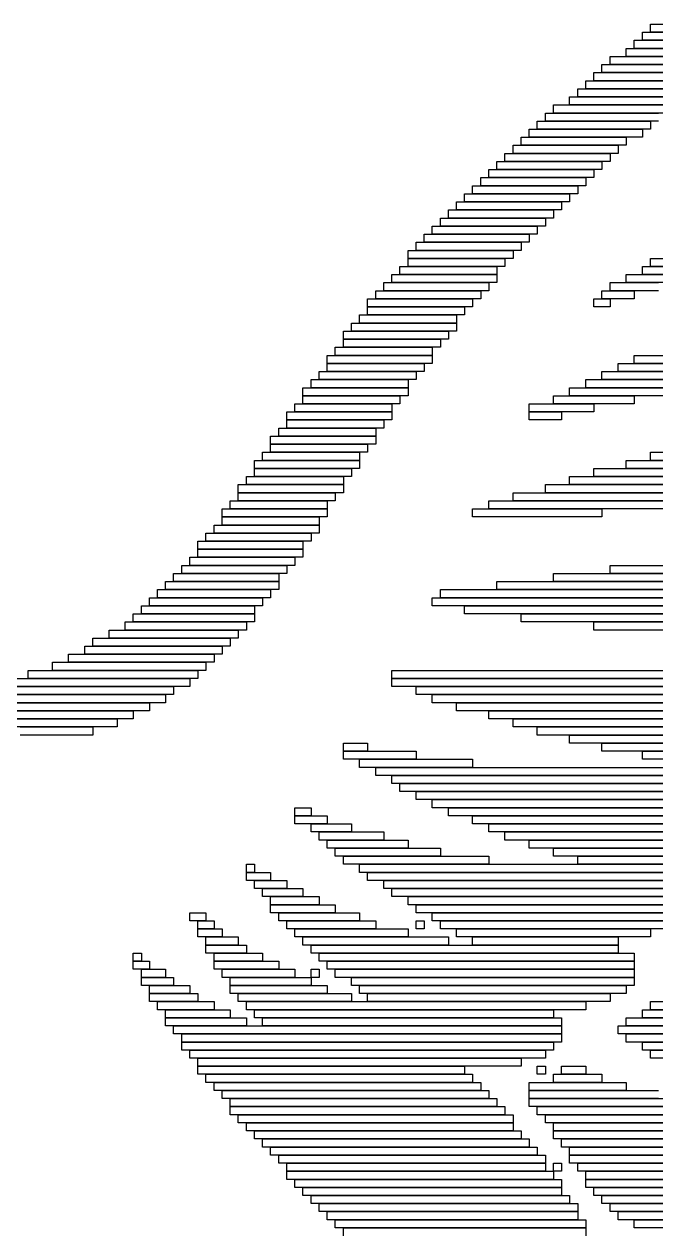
# Model space of a CAD drawing. Extents: x 290 to 733, y 311 to 713.
# Drawn here: x 499.5 to 577.7, y 498.5 to 648 of the extents above; entities that cross this region are included whole.
import ezdxf

# ---------------------------------------------------------------- set-up
doc = ezdxf.new("R2010")
doc.units = 0

msp = doc.modelspace()

# ---------------------------------------------------------------- linework, layer by layer
for p, q in [((577, 648), (593, 648)), ((577, 647), (577, 648)), ((575, 646), (590, 646)), ((575, 645), (575, 646)), ((576, 647), (591, 647)), ((576, 646), (576, 647)), ((591, 646), (576, 646)), ((593, 647), (577, 647)), ((574, 645), (588, 645)), ((574, 644), (574, 645)), ((590, 645), (575, 645)), ((571, 643), (586, 643)), ((571, 642), (571, 643)), ((572, 644), (587, 644)), ((572, 643), (572, 644)), ((587, 643), (572, 643)), ((588, 644), (574, 644)), ((570, 642), (584, 642)), ((570, 641), (570, 642)), ((586, 642), (571, 642)), ((568, 640), (582, 640)), ((568, 639), (568, 640)), ((569, 641), (583, 641)), ((569, 640), (569, 641)), ((583, 640), (569, 640)), ((584, 641), (570, 641)), ((567, 639), (581, 639)), ((567, 638), (567, 639)), ((582, 639), (568, 639)), ((564, 637), (578, 637)), ((564, 636), (564, 637)), ((565, 638), (579, 638)), ((565, 637), (565, 638)), ((579, 637), (565, 637)), ((581, 638), (567, 638)), ((563, 636), (577, 636)), ((563, 635), (563, 636)), ((578, 636), (564, 636)), ((577, 636), (577, 635)), ((561, 634), (574, 634)), ((561, 633), (561, 634)), ((562, 635), (576, 635)), ((562, 634), (562, 635)), ((576, 634), (562, 634)), ((577, 635), (563, 635)), ((574, 634), (574, 633)), ((576, 635), (576, 634)), ((560, 633), (573, 633)), ((560, 632), (560, 633)), ((574, 633), (561, 633)), ((573, 633), (573, 632)), ((558, 631), (571, 631)), ((558, 630), (558, 631)), ((559, 632), (572, 632)), ((559, 631), (559, 632)), ((572, 631), (559, 631)), ((573, 632), (560, 632)), ((571, 631), (571, 630)), ((572, 632), (572, 631)), ((557, 630), (570, 630)), ((557, 629), (557, 630)), ((571, 630), (558, 630)), ((570, 630), (570, 629)), ((555, 628), (568, 628)), ((555, 627), (555, 628)), ((556, 629), (569, 629)), ((556, 628), (556, 629)), ((569, 628), (556, 628)), ((570, 629), (557, 629)), ((568, 628), (568, 627)), ((569, 629), (569, 628)), ((554, 627), (567, 627)), ((554, 626), (554, 627)), ((568, 627), (555, 627)), ((567, 627), (567, 626)), ((552, 625), (565, 625)), ((552, 624), (552, 625)), ((553, 626), (566, 626)), ((553, 625), (553, 626)), ((566, 625), (553, 625)), ((567, 626), (554, 626)), ((565, 625), (565, 624)), ((566, 626), (566, 625)), ((551, 624), (564, 624)), ((551, 623), (551, 624)), ((565, 624), (552, 624)), ((564, 624), (564, 623)), ((549, 622), (562, 622)), ((549, 621), (549, 622)), ((550, 623), (563, 623)), ((550, 622), (550, 623)), ((563, 622), (550, 622)), ((564, 623), (551, 623)), ((562, 622), (562, 621)), ((563, 623), (563, 622)), ((548, 621), (561, 621)), ((548, 620), (548, 621)), ((562, 621), (549, 621)), ((561, 621), (561, 620)), ((547, 620), (560, 620)), ((547, 619), (547, 620)), ((560, 619), (547, 619)), ((547, 619), (559, 619)), ((547, 618), (547, 619)), ((561, 620), (548, 620)), ((559, 619), (559, 618)), ((560, 620), (560, 619)), ((577, 619), (586, 619)), ((577, 618), (577, 619)), ((546, 618), (558, 618)), ((546, 617), (546, 618)), ((559, 618), (547, 618)), ((558, 618), (558, 617)), ((576, 618), (583, 618)), ((576, 617), (576, 618)), ((586, 618), (577, 618)), ((544, 616), (557, 616)), ((544, 615), (544, 616)), ((545, 617), (558, 617)), ((545, 616), (545, 617)), ((558, 616), (545, 616)), ((558, 617), (546, 617)), ((557, 616), (557, 615)), ((558, 617), (558, 616)), ((572, 616), (578, 616)), ((572, 615), (572, 616)), ((574, 617), (581, 617)), ((574, 616), (574, 617)), ((581, 616), (574, 616)), ((583, 617), (576, 617)), ((543, 615), (556, 615)), ((543, 614), (543, 615)), ((557, 615), (544, 615)), ((556, 615), (556, 614)), ((571, 615), (575, 615)), ((571, 614), (571, 615)), ((578, 615), (572, 615)), ((575, 615), (575, 614)), ((542, 614), (555, 614)), ((542, 613), (542, 614)), ((555, 613), (542, 613)), ((542, 613), (554, 613)), ((542, 612), (542, 613)), ((556, 614), (543, 614)), ((554, 613), (554, 612)), ((555, 614), (555, 613)), ((570, 614), (572, 614)), ((570, 613), (570, 614)), ((572, 613), (570, 613)), ((575, 614), (571, 614)), ((572, 614), (572, 613)), ((541, 612), (553, 612)), ((541, 611), (541, 612)), ((554, 612), (542, 612)), ((553, 612), (553, 611)), ((539, 610), (552, 610)), ((539, 609), (539, 610)), ((540, 611), (553, 611)), ((540, 610), (540, 611)), ((553, 610), (540, 610)), ((553, 611), (541, 611)), ((552, 610), (552, 609)), ((553, 611), (553, 610)), ((552, 609), (539, 609)), ((539, 609), (551, 609)), ((539, 608), (539, 609)), ((551, 609), (551, 608)), ((537, 607), (550, 607)), ((537, 606), (537, 607)), ((538, 608), (550, 608)), ((538, 607), (538, 608)), ((550, 607), (538, 607)), ((551, 608), (539, 608)), ((550, 608), (550, 607)), ((550, 607), (550, 606)), ((575, 607), (602, 607)), ((575, 606), (575, 607)), ((550, 606), (537, 606)), ((537, 606), (549, 606)), ((537, 605), (537, 606)), ((549, 606), (549, 605)), ((573, 606), (596, 606)), ((573, 605), (573, 606)), ((602, 606), (575, 606)), ((535, 604), (547, 604)), ((535, 603), (535, 604)), ((536, 605), (548, 605)), ((536, 604), (536, 605)), ((548, 604), (536, 604)), ((549, 605), (537, 605)), ((547, 604), (547, 603)), ((548, 605), (548, 604)), ((569, 604), (585, 604)), ((569, 603), (569, 604)), ((571, 605), (590, 605)), ((571, 604), (571, 605)), ((590, 604), (571, 604)), ((596, 605), (573, 605)), ((534, 603), (547, 603)), ((534, 602), (534, 603)), ((547, 603), (535, 603)), ((547, 603), (547, 602)), ((567, 603), (580, 603)), ((567, 602), (567, 603)), ((585, 603), (569, 603)), ((533, 601), (545, 601)), ((533, 600), (533, 601)), ((547, 602), (534, 602)), ((534, 602), (546, 602)), ((534, 601), (534, 602)), ((546, 601), (534, 601)), ((545, 601), (545, 600)), ((546, 602), (546, 601)), ((562, 601), (570, 601)), ((562, 600), (562, 601)), ((565, 602), (575, 602)), ((565, 601), (565, 602)), ((575, 601), (565, 601)), ((580, 602), (567, 602)), ((570, 601), (570, 600)), ((575, 602), (575, 601)), ((532, 600), (545, 600)), ((532, 599), (532, 600)), ((545, 600), (533, 600)), ((545, 600), (545, 599)), ((570, 600), (562, 600)), ((562, 600), (566, 600)), ((562, 599), (562, 600)), ((566, 600), (566, 599)), ((545, 599), (532, 599)), ((532, 599), (544, 599)), ((532, 598), (532, 599)), ((544, 599), (544, 598)), ((566, 599), (562, 599)), ((530, 597), (543, 597)), ((530, 596), (530, 597)), ((531, 598), (543, 598)), ((531, 597), (531, 598)), ((543, 597), (531, 597)), ((544, 598), (532, 598)), ((543, 598), (543, 597)), ((543, 597), (543, 596)), ((543, 596), (530, 596)), ((530, 596), (542, 596)), ((530, 595), (530, 596)), ((542, 596), (542, 595)), ((528, 594), (541, 594)), ((528, 593), (528, 594)), ((529, 595), (541, 595)), ((529, 594), (529, 595)), ((541, 594), (529, 594)), ((542, 595), (530, 595)), ((541, 595), (541, 594)), ((541, 594), (541, 593)), ((574, 594), (629, 594)), ((574, 593), (574, 594)), ((577, 595), (630, 595)), ((577, 594), (577, 595)), ((630, 594), (577, 594)), ((541, 593), (528, 593)), ((528, 593), (540, 593)), ((528, 592), (528, 593)), ((540, 593), (540, 592)), ((570, 593), (629, 593)), ((570, 592), (570, 593)), ((629, 593), (574, 593)), ((526, 591), (539, 591)), ((526, 590), (526, 591)), ((527, 592), (539, 592)), ((527, 591), (527, 592)), ((539, 591), (527, 591)), ((540, 592), (528, 592)), ((539, 592), (539, 591)), ((539, 591), (539, 590)), ((564, 591), (627, 591)), ((564, 590), (564, 591)), ((567, 592), (628, 592)), ((567, 591), (567, 592)), ((628, 591), (567, 591)), ((629, 592), (570, 592)), ((539, 590), (526, 590)), ((526, 590), (538, 590)), ((526, 589), (526, 590)), ((538, 590), (538, 589)), ((560, 590), (626, 590)), ((560, 589), (560, 590)), ((627, 590), (564, 590)), ((524, 588), (537, 588)), ((524, 587), (524, 588)), ((525, 589), (537, 589)), ((525, 588), (525, 589)), ((537, 588), (525, 588)), ((538, 589), (526, 589)), ((537, 589), (537, 588)), ((537, 588), (537, 587)), ((555, 588), (571, 588)), ((555, 587), (555, 588)), ((557, 589), (598, 589)), ((557, 588), (557, 589)), ((598, 588), (557, 588)), ((626, 589), (560, 589)), ((571, 588), (571, 587)), ((537, 587), (524, 587)), ((524, 587), (536, 587)), ((524, 586), (524, 587)), ((536, 587), (536, 586)), ((571, 587), (555, 587)), ((522, 585), (535, 585)), ((522, 584), (522, 585)), ((523, 586), (536, 586)), ((523, 585), (523, 586)), ((536, 585), (523, 585)), ((536, 586), (524, 586)), ((535, 585), (535, 584)), ((536, 586), (536, 585)), ((521, 584), (534, 584)), ((521, 583), (521, 584)), ((535, 584), (522, 584)), ((534, 584), (534, 583)), ((520, 582), (533, 582)), ((520, 581), (520, 582)), ((534, 583), (521, 583)), ((521, 583), (534, 583)), ((521, 582), (521, 583)), ((534, 582), (521, 582)), ((533, 582), (533, 581)), ((534, 583), (534, 582)), ((519, 581), (532, 581)), ((519, 580), (519, 581)), ((533, 581), (520, 581)), ((532, 581), (532, 580)), ((572, 581), (615, 581)), ((572, 580), (572, 581)), ((517, 579), (531, 579)), ((517, 578), (517, 579)), ((518, 580), (531, 580)), ((518, 579), (518, 580)), ((531, 579), (518, 579)), ((532, 580), (519, 580)), ((531, 580), (531, 579)), ((531, 579), (531, 578)), ((558, 579), (611, 579)), ((558, 578), (558, 579)), ((565, 580), (613, 580)), ((565, 579), (565, 580)), ((613, 579), (565, 579)), ((615, 580), (572, 580)), ((516, 578), (530, 578)), ((516, 577), (516, 578)), ((531, 578), (517, 578)), ((530, 578), (530, 577)), ((551, 578), (608, 578)), ((551, 577), (551, 578)), ((611, 578), (558, 578)), ((514, 576), (528, 576)), ((514, 575), (514, 576)), ((515, 577), (529, 577)), ((515, 576), (515, 577)), ((529, 576), (515, 576)), ((530, 577), (516, 577)), ((528, 576), (528, 575)), ((529, 577), (529, 576)), ((550, 577), (606, 577)), ((550, 576), (550, 577)), ((606, 576), (550, 576)), ((608, 577), (551, 577)), ((554, 576), (614, 576)), ((554, 575), (554, 576)), ((513, 575), (528, 575)), ((513, 574), (513, 575)), ((528, 575), (514, 575)), ((528, 575), (528, 574)), ((614, 575), (554, 575)), ((561, 575), (615, 575)), ((561, 574), (561, 575)), ((510, 573), (526, 573)), ((510, 572), (510, 573)), ((512, 574), (527, 574)), ((512, 573), (512, 574)), ((527, 573), (512, 573)), ((528, 574), (513, 574)), ((526, 573), (526, 572)), ((527, 574), (527, 573)), ((615, 574), (561, 574)), ((570, 574), (614, 574)), ((570, 573), (570, 574)), ((614, 573), (570, 573)), ((508, 572), (525, 572)), ((508, 571), (508, 572)), ((526, 572), (510, 572)), ((525, 572), (525, 571)), ((505, 570), (523, 570)), ((505, 569), (505, 570)), ((507, 571), (524, 571)), ((507, 570), (507, 571)), ((524, 570), (507, 570)), ((525, 571), (508, 571)), ((523, 570), (523, 569)), ((524, 571), (524, 570)), ((503, 569), (522, 569)), ((503, 568), (503, 569)), ((523, 569), (505, 569)), ((522, 569), (522, 568)), ((498, 567), (520, 567)), ((500, 568), (521, 568)), ((500, 567), (500, 568)), ((521, 567), (500, 567)), ((522, 568), (503, 568)), ((520, 567), (520, 566)), ((521, 568), (521, 567)), ((545, 568), (609, 568)), ((545, 567), (545, 568)), ((609, 567), (545, 567)), ((545, 567), (608, 567)), ((545, 566), (545, 567)), ((496, 566), (518, 566)), ((520, 566), (498, 566)), ((518, 566), (518, 565)), ((608, 566), (545, 566)), ((548, 566), (606, 566)), ((548, 565), (548, 566)), ((492, 564), (515, 564)), ((493, 565), (517, 565)), ((517, 564), (493, 564)), ((518, 565), (496, 565)), ((515, 564), (515, 563)), ((517, 565), (517, 564)), ((606, 565), (548, 565)), ((550, 565), (605, 565)), ((550, 564), (550, 565)), ((605, 564), (550, 564)), ((553, 564), (603, 564)), ((553, 563), (553, 564)), ((515, 563), (492, 563)), ((493, 563), (513, 563)), ((513, 563), (513, 562)), ((603, 563), (553, 563)), ((557, 563), (601, 563)), ((557, 562), (557, 563)), ((513, 562), (493, 562)), ((495, 562), (511, 562)), ((511, 561), (495, 561)), ((499, 561), (508, 561)), ((508, 561), (508, 560)), ((511, 562), (511, 561)), ((601, 562), (557, 562)), ((560, 562), (598, 562)), ((560, 561), (560, 562)), ((598, 561), (560, 561)), ((563, 561), (594, 561)), ((563, 560), (563, 561)), ((508, 560), (499, 560)), ((594, 560), (563, 560)), ((567, 560), (597, 560)), ((567, 559), (567, 560)), ((539, 559), (542, 559)), ((539, 558), (539, 559)), ((542, 558), (539, 558)), ((539, 558), (548, 558)), ((539, 557), (539, 558)), ((542, 559), (542, 558)), ((548, 558), (548, 557)), ((597, 559), (567, 559)), ((571, 559), (600, 559)), ((571, 558), (571, 559)), ((600, 558), (571, 558)), ((576, 558), (601, 558)), ((576, 557), (576, 558)), ((548, 557), (539, 557)), ((541, 557), (555, 557)), ((541, 556), (541, 557)), ((555, 557), (555, 556)), ((601, 557), (576, 557)), ((555, 556), (541, 556)), ((543, 556), (600, 556)), ((543, 555), (543, 556)), ((600, 555), (543, 555)), ((545, 555), (599, 555)), ((545, 554), (545, 555)), ((599, 554), (545, 554)), ((546, 554), (598, 554)), ((546, 553), (546, 554)), ((598, 553), (546, 553)), ((548, 553), (597, 553)), ((548, 552), (548, 553)), ((597, 552), (548, 552)), ((550, 552), (596, 552)), ((550, 551), (550, 552)), ((533, 551), (535, 551)), ((533, 550), (533, 551)), ((535, 551), (535, 550)), ((596, 551), (550, 551)), ((552, 551), (594, 551)), ((552, 550), (552, 551)), ((535, 550), (533, 550)), ((533, 550), (537, 550)), ((533, 549), (533, 550)), ((537, 549), (533, 549)), ((535, 549), (540, 549)), ((535, 548), (535, 549)), ((537, 550), (537, 549)), ((540, 549), (540, 548)), ((594, 550), (552, 550)), ((555, 550), (593, 550)), ((555, 549), (555, 550)), ((593, 549), (555, 549)), ((557, 549), (590, 549)), ((557, 548), (557, 549)), ((540, 548), (535, 548)), ((536, 548), (544, 548)), ((536, 547), (536, 548)), ((544, 548), (544, 547)), ((590, 548), (557, 548)), ((559, 548), (588, 548)), ((559, 547), (559, 548)), ((544, 547), (536, 547)), ((537, 547), (547, 547)), ((537, 546), (537, 547)), ((547, 546), (537, 546)), ((538, 546), (551, 546)), ((538, 545), (538, 546)), ((547, 547), (547, 546)), ((551, 546), (551, 545)), ((588, 547), (559, 547)), ((562, 547), (584, 547)), ((562, 546), (562, 547)), ((584, 546), (562, 546)), ((565, 546), (584, 546)), ((565, 545), (565, 546)), ((551, 545), (538, 545)), ((539, 545), (557, 545)), ((539, 544), (539, 545)), ((557, 545), (557, 544)), ((584, 545), (565, 545)), ((568, 545), (586, 545)), ((568, 544), (568, 545)), ((527, 544), (528, 544)), ((527, 543), (527, 544)), ((528, 543), (527, 543)), ((527, 543), (530, 543)), ((527, 542), (527, 543)), ((528, 544), (528, 543)), ((530, 543), (530, 542)), ((557, 544), (539, 544)), ((541, 544), (587, 544)), ((541, 543), (541, 544)), ((587, 543), (541, 543)), ((542, 543), (587, 543)), ((542, 542), (542, 543)), ((586, 544), (568, 544)), ((530, 542), (527, 542)), ((528, 542), (532, 542)), ((528, 541), (528, 542)), ((532, 542), (532, 541)), ((587, 542), (542, 542)), ((544, 542), (587, 542)), ((544, 541), (544, 542)), ((532, 541), (528, 541)), ((529, 541), (534, 541)), ((529, 540), (529, 541)), ((534, 540), (529, 540)), ((530, 540), (536, 540)), ((530, 539), (530, 540)), ((534, 541), (534, 540)), ((536, 540), (536, 539)), ((587, 541), (544, 541)), ((545, 541), (586, 541)), ((545, 540), (545, 541)), ((586, 540), (545, 540)), ((547, 540), (585, 540)), ((547, 539), (547, 540)), ((536, 539), (530, 539)), ((530, 539), (538, 539)), ((530, 538), (530, 539)), ((538, 539), (538, 538)), ((585, 539), (547, 539)), ((548, 539), (584, 539)), ((548, 538), (548, 539)), ((520, 538), (522, 538)), ((520, 537), (520, 538)), ((522, 537), (520, 537)), ((521, 537), (523, 537)), ((521, 536), (521, 537)), ((522, 538), (522, 537)), ((523, 537), (523, 536)), ((538, 538), (530, 538)), ((531, 538), (541, 538)), ((531, 537), (531, 538)), ((541, 537), (531, 537)), ((532, 537), (543, 537)), ((532, 536), (532, 537)), ((541, 538), (541, 537)), ((543, 537), (543, 536)), ((584, 538), (548, 538)), ((548, 537), (549, 537)), ((548, 536), (548, 537)), ((549, 537), (549, 536)), ((550, 538), (582, 538)), ((550, 537), (550, 538)), ((582, 537), (550, 537)), ((551, 537), (580, 537)), ((551, 536), (551, 537)), ((523, 536), (521, 536)), ((521, 536), (524, 536)), ((521, 535), (521, 536)), ((524, 536), (524, 535)), ((543, 536), (532, 536)), ((533, 536), (547, 536)), ((533, 535), (533, 536)), ((547, 536), (547, 535)), ((549, 536), (548, 536)), ((580, 536), (551, 536)), ((553, 536), (577, 536)), ((553, 535), (553, 536)), ((577, 536), (577, 535)), ((524, 535), (521, 535)), ((522, 535), (526, 535)), ((522, 534), (522, 535)), ((526, 534), (522, 534)), ((522, 534), (527, 534)), ((522, 533), (522, 534)), ((526, 535), (526, 534)), ((527, 534), (527, 533)), ((547, 535), (533, 535)), ((534, 535), (552, 535)), ((534, 534), (534, 535)), ((552, 534), (534, 534)), ((535, 534), (573, 534)), ((535, 533), (535, 534)), ((552, 535), (552, 534)), ((577, 535), (553, 535)), ((555, 535), (573, 535)), ((555, 534), (555, 535)), ((573, 534), (555, 534)), ((573, 535), (573, 534)), ((573, 534), (573, 533)), ((513, 533), (514, 533)), ((513, 532), (513, 533)), ((514, 533), (514, 532)), ((527, 533), (522, 533)), ((523, 533), (529, 533)), ((523, 532), (523, 533)), ((529, 533), (529, 532)), ((573, 533), (535, 533)), ((536, 533), (575, 533)), ((536, 532), (536, 533)), ((575, 533), (575, 532)), ((514, 532), (513, 532)), ((513, 532), (515, 532)), ((513, 531), (513, 532)), ((515, 531), (513, 531)), ((514, 531), (517, 531)), ((514, 530), (514, 531)), ((515, 532), (515, 531)), ((517, 531), (517, 530)), ((529, 532), (523, 532)), ((523, 532), (531, 532)), ((523, 531), (523, 532)), ((531, 531), (523, 531)), ((524, 531), (533, 531)), ((524, 530), (524, 531)), ((531, 532), (531, 531)), ((533, 531), (533, 530)), ((535, 531), (536, 531)), ((535, 530), (535, 531)), ((575, 532), (536, 532)), ((536, 531), (536, 530)), ((537, 532), (575, 532)), ((537, 531), (537, 532)), ((575, 531), (537, 531)), ((538, 531), (575, 531)), ((538, 530), (538, 531)), ((575, 532), (575, 531)), ((575, 531), (575, 530)), ((517, 530), (514, 530)), ((514, 530), (518, 530)), ((514, 529), (514, 530)), ((518, 530), (518, 529)), ((533, 530), (524, 530)), ((525, 530), (535, 530)), ((525, 529), (525, 530)), ((536, 530), (535, 530)), ((535, 530), (535, 529)), ((575, 530), (538, 530)), ((540, 530), (575, 530)), ((540, 529), (540, 530)), ((575, 530), (575, 529)), ((518, 529), (514, 529)), ((515, 529), (520, 529)), ((515, 528), (515, 529)), ((520, 528), (515, 528)), ((515, 528), (521, 528)), ((515, 527), (515, 528)), ((520, 529), (520, 528)), ((521, 528), (521, 527)), ((535, 529), (525, 529)), ((525, 529), (537, 529)), ((525, 528), (525, 529)), ((537, 528), (525, 528)), ((526, 528), (540, 528)), ((526, 527), (526, 528)), ((537, 529), (537, 528)), ((575, 529), (540, 529)), ((540, 528), (540, 527)), ((541, 529), (574, 529)), ((541, 528), (541, 529)), ((574, 528), (541, 528)), ((542, 528), (572, 528)), ((542, 527), (542, 528)), ((572, 528), (572, 527)), ((574, 529), (574, 528)), ((521, 527), (515, 527)), ((516, 527), (523, 527)), ((516, 526), (516, 527)), ((523, 527), (523, 526)), ((540, 527), (526, 527)), ((527, 527), (569, 527)), ((527, 526), (527, 527)), ((572, 527), (542, 527)), ((569, 527), (569, 526)), ((577, 527), (583, 527)), ((577, 526), (577, 527)), ((523, 526), (516, 526)), ((517, 526), (525, 526)), ((517, 525), (517, 526)), ((525, 525), (517, 525)), ((517, 525), (527, 525)), ((517, 524), (517, 525)), ((525, 526), (525, 525)), ((569, 526), (527, 526)), ((527, 525), (527, 524)), ((528, 526), (565, 526)), ((528, 525), (528, 526)), ((565, 525), (528, 525)), ((529, 525), (566, 525)), ((529, 524), (529, 525)), ((565, 526), (565, 525)), ((566, 525), (566, 524)), ((574, 525), (593, 525)), ((574, 524), (574, 525)), ((576, 526), (587, 526)), ((576, 525), (576, 526)), ((587, 525), (576, 525)), ((583, 526), (577, 526)), ((527, 524), (517, 524)), ((518, 524), (566, 524)), ((518, 523), (518, 524)), ((566, 524), (529, 524)), ((566, 524), (566, 523)), ((573, 524), (614, 524)), ((573, 523), (573, 524)), ((593, 524), (574, 524)), ((566, 523), (518, 523)), ((519, 523), (566, 523)), ((519, 522), (519, 523)), ((566, 522), (519, 522)), ((519, 522), (565, 522)), ((519, 521), (519, 522)), ((565, 522), (565, 521)), ((566, 523), (566, 522)), ((614, 523), (573, 523)), ((574, 523), (615, 523)), ((574, 522), (574, 523)), ((615, 522), (574, 522)), ((576, 522), (616, 522)), ((576, 521), (576, 522)), ((565, 521), (519, 521)), ((520, 521), (564, 521)), ((520, 520), (520, 521)), ((564, 521), (564, 520)), ((616, 521), (576, 521)), ((577, 521), (616, 521)), ((577, 520), (577, 521)), ((564, 520), (520, 520)), ((521, 520), (561, 520)), ((521, 519), (521, 520)), ((561, 519), (521, 519)), ((521, 519), (554, 519)), ((521, 518), (521, 519)), ((554, 519), (554, 518)), ((561, 520), (561, 519)), ((563, 519), (564, 519)), ((563, 518), (563, 519)), ((564, 519), (564, 518)), ((566, 519), (569, 519)), ((566, 518), (566, 519)), ((569, 519), (569, 518)), ((616, 520), (577, 520)), ((554, 518), (521, 518)), ((522, 518), (555, 518)), ((522, 517), (522, 518)), ((555, 518), (555, 517)), ((564, 518), (563, 518)), ((565, 518), (571, 518)), ((565, 517), (565, 518)), ((569, 518), (566, 518)), ((571, 518), (571, 517)), ((555, 517), (522, 517)), ((523, 517), (556, 517)), ((523, 516), (523, 517)), ((556, 516), (523, 516)), ((524, 516), (557, 516)), ((524, 515), (524, 516)), ((556, 517), (556, 516)), ((557, 516), (557, 515)), ((562, 517), (574, 517)), ((562, 516), (562, 517)), ((574, 516), (562, 516)), ((562, 516), (578, 516)), ((562, 515), (562, 516)), ((571, 517), (565, 517)), ((574, 517), (574, 516)), ((557, 515), (524, 515)), ((525, 515), (558, 515)), ((525, 514), (525, 515)), ((558, 515), (558, 514)), ((578, 515), (562, 515)), ((562, 515), (583, 515)), ((562, 514), (562, 515)), ((558, 514), (525, 514)), ((525, 514), (559, 514)), ((525, 513), (525, 514)), ((559, 513), (525, 513)), ((526, 513), (560, 513)), ((526, 512), (526, 513)), ((559, 514), (559, 513)), ((560, 513), (560, 512)), ((583, 514), (562, 514)), ((563, 514), (598, 514)), ((563, 513), (563, 514)), ((598, 513), (563, 513)), ((564, 513), (599, 513)), ((564, 512), (564, 513)), ((560, 512), (526, 512)), ((527, 512), (560, 512)), ((527, 511), (527, 512)), ((560, 512), (560, 511)), ((599, 512), (564, 512)), ((565, 512), (599, 512)), ((565, 511), (565, 512)), ((560, 511), (527, 511)), ((528, 511), (561, 511)), ((528, 510), (528, 511)), ((561, 510), (528, 510)), ((529, 510), (562, 510)), ((529, 509), (529, 510)), ((561, 511), (561, 510)), ((562, 510), (562, 509)), ((599, 511), (565, 511)), ((565, 511), (600, 511)), ((565, 510), (565, 511)), ((600, 510), (565, 510)), ((566, 510), (600, 510)), ((566, 509), (566, 510)), ((562, 509), (529, 509)), ((530, 509), (563, 509)), ((530, 508), (530, 509)), ((563, 509), (563, 508)), ((600, 509), (566, 509)), ((567, 509), (599, 509)), ((567, 508), (567, 509)), ((563, 508), (530, 508)), ((531, 508), (564, 508)), ((531, 507), (531, 508)), ((564, 507), (531, 507)), ((532, 507), (564, 507)), ((532, 506), (532, 507)), ((564, 508), (564, 507)), ((564, 507), (564, 506)), ((565, 507), (566, 507)), ((565, 506), (565, 507)), ((566, 507), (566, 506)), ((599, 508), (567, 508)), ((567, 508), (598, 508)), ((567, 507), (567, 508)), ((598, 507), (567, 507)), ((568, 507), (596, 507)), ((568, 506), (568, 507)), ((564, 506), (532, 506)), ((532, 506), (565, 506)), ((532, 505), (532, 506)), ((566, 506), (565, 506)), ((565, 506), (565, 505)), ((596, 506), (568, 506)), ((569, 506), (594, 506)), ((569, 505), (569, 506)), ((565, 505), (532, 505)), ((533, 505), (566, 505)), ((533, 504), (533, 505)), ((566, 504), (533, 504)), ((534, 504), (566, 504)), ((534, 503), (534, 504)), ((566, 505), (566, 504)), ((566, 504), (566, 503)), ((594, 505), (569, 505)), ((569, 505), (584, 505)), ((569, 504), (569, 505)), ((584, 504), (569, 504)), ((570, 504), (584, 504)), ((570, 503), (570, 504)), ((566, 503), (534, 503)), ((535, 503), (567, 503)), ((535, 502), (535, 503)), ((567, 503), (567, 502)), ((584, 503), (570, 503)), ((571, 503), (585, 503)), ((571, 502), (571, 503)), ((567, 502), (535, 502)), ((536, 502), (568, 502)), ((536, 501), (536, 502)), ((568, 501), (536, 501)), ((537, 501), (568, 501)), ((537, 500), (537, 501)), ((568, 502), (568, 501)), ((568, 501), (568, 500)), ((585, 502), (571, 502)), ((572, 502), (585, 502)), ((572, 501), (572, 502)), ((585, 501), (572, 501)), ((573, 501), (584, 501)), ((573, 500), (573, 501)), ((568, 500), (537, 500)), ((538, 500), (569, 500)), ((538, 499), (538, 500)), ((569, 500), (569, 499)), ((584, 500), (573, 500)), ((575, 500), (583, 500)), ((575, 499), (575, 500)), ((569, 499), (538, 499)), ((539, 499), (569, 499)), ((539, 498), (539, 499)), ((569, 499), (569, 498)), ((583, 499), (575, 499))]:
    msp.add_line(p, q)

doc.saveas('drawing.dxf')
